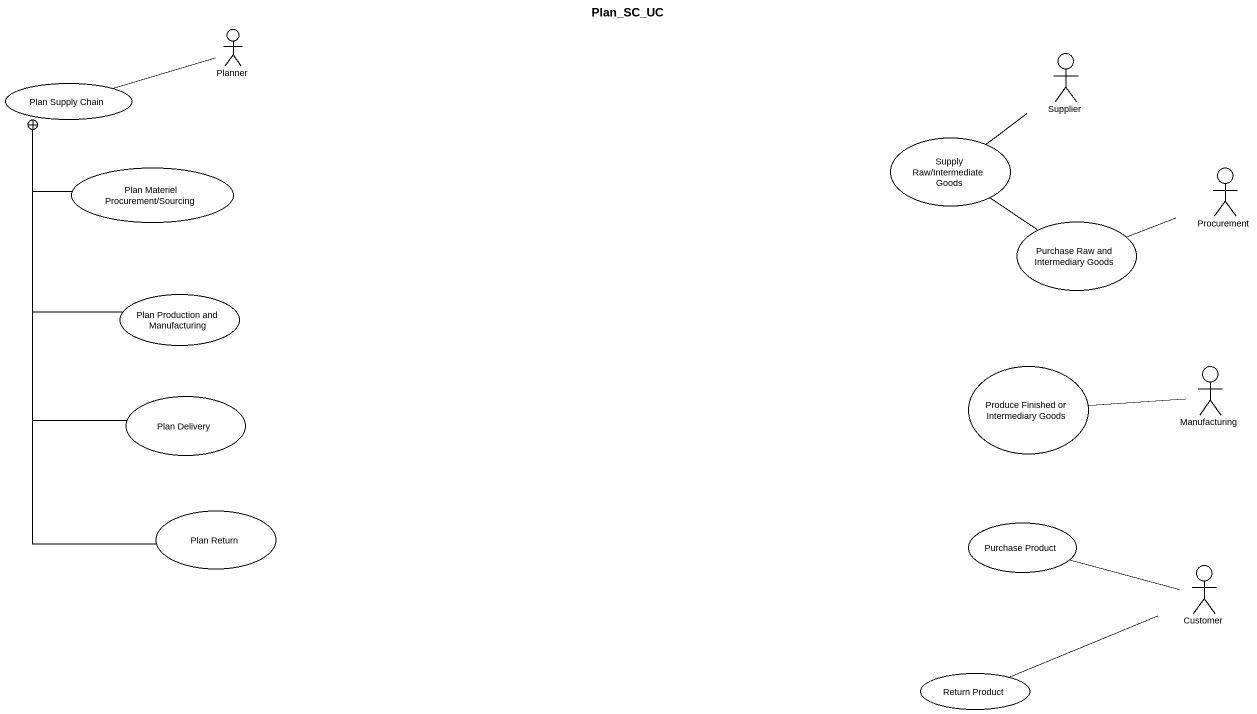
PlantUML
@startuml
title Plan_SC_UC
actor Planner
usecase "Plan Supply Chain" as Plan_Supply_Chain
actor Supplier
usecase "Supply Raw/Intermediate Goods" as Supply_Raw_Intermediate
usecase "Plan Materiel Procurement/Sourcing" as Plan_Materiel_Procurement
actor Procurement
usecase "Purchase Raw and Intermediary Goods" as Purchase_Raw_and
usecase "Plan Production and Manufacturing" as Plan_Production_and
usecase "Plan Delivery" as Plan_Delivery
usecase "Produce Finished or Intermediary Goods" as Produce_Finished_or
actor Manufacturing
usecase "Plan Return" as Plan_Return
usecase "Purchase Product" as Purchase_Product
actor Customer
usecase "Return Product" as Return_Product
Planner -left- Plan_Supply_Chain
Supplier -- Supply_Raw_Intermediate
Plan_Materiel_Procurement -up-+ Plan_Supply_Chain
Purchase_Raw_and -up- Supply_Raw_Intermediate
Purchase_Raw_and -right- Procurement
Plan_Production_and -up-+ Plan_Supply_Chain
Plan_Delivery -up-+ Plan_Supply_Chain
Manufacturing -left- Produce_Finished_or
Plan_Return -up-+ Plan_Supply_Chain
Purchase_Product -right- Customer
Return_Product -right- Customer
@enduml
